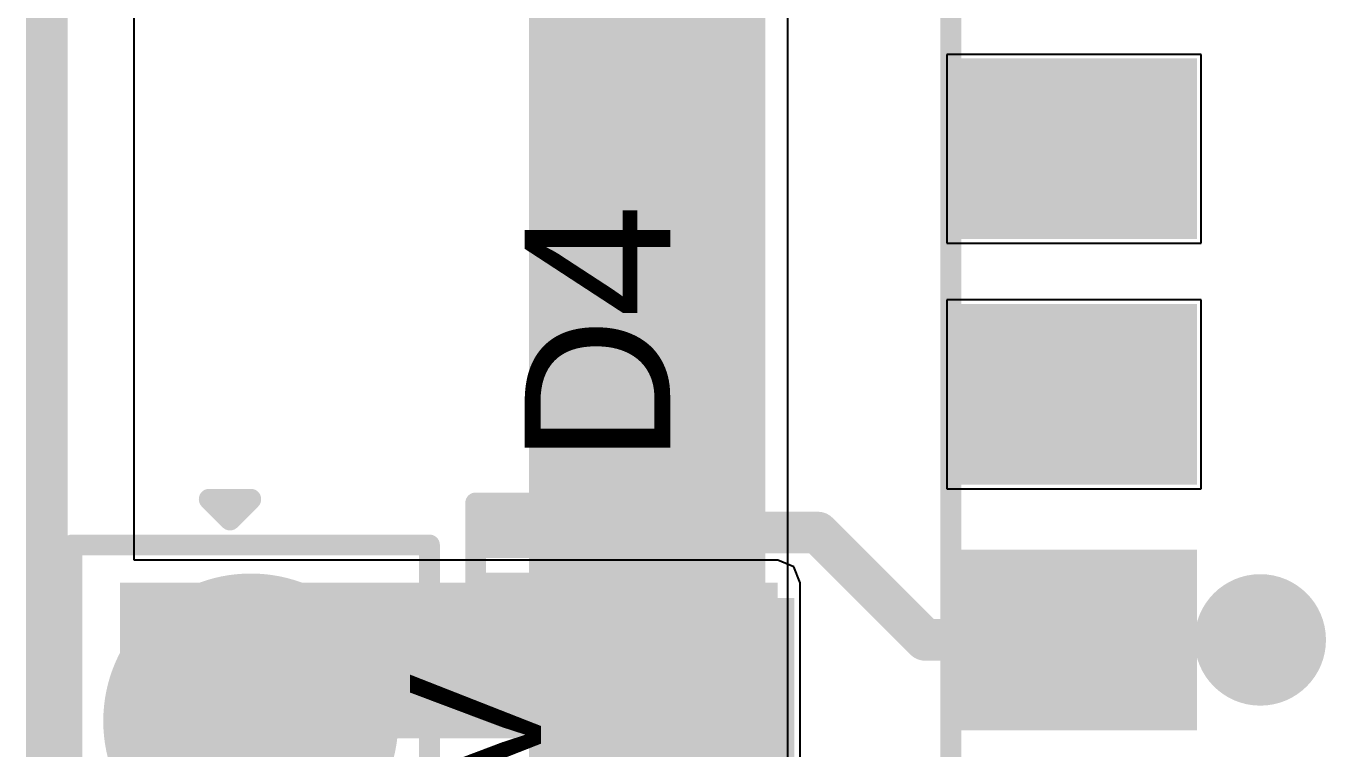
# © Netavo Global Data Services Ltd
# Model space of a CAD drawing. Header units: millimetres. Extents: x 0 to 1.61, y -0.14 to 2.35.
# Drawn here: x -0.005 to 0.3078, y 0.9928 to 1.1667 of the extents above; entities that cross this region are included whole.
import ezdxf

# ---------------------------------------------------------------- set-up
doc = ezdxf.new("R2010")
doc.units = ezdxf.units.MM
doc.header["$MEASUREMENT"] = 0
for name, color, linetype in [('BottomLayer', 5, 'Continuous'), ('BottomSolder', 6, 'Continuous'), ('Mechanical2', 216, 'Continuous'), ('TopLayer', 1, 'Continuous'), ('TopOverlay', 2, 'Continuous'), ('TopPaste', 8, 'Continuous'), ('TopSolder', 216, 'Continuous'), ('ViaHoleLayer', 16, 'Continuous')]:
    doc.layers.add(name, color=color, linetype=linetype)
doc.styles.add('Arial', font='arial.ttf', dxfattribs={"height": 0.2})

# ---------------------------------------------------------------- blocks, each defined once
blk = doc.blocks.new('SIM7500E_2')
at = {"layer": 'TopLayer'}
for points in [[(-0.02952755, -0.15944885), (0.02165355, -0.15944885), (0.02165355, -0.19488195), (-0.02952755, -0.19488195)], [(-0.02952755, -0.21850395), (0.02165355, -0.21850395), (0.02165355, -0.25393705), (-0.02952755, -0.25393705)], [(-0.02952755, -0.27755905), (0.02165355, -0.27755905), (0.02165355, -0.31299215), (-0.02952755, -0.31299215)]]:
    blk.add_hatch(color=1, dxfattribs=at).paths.add_polyline_path(points)
at = {"layer": 'TopPaste'}
for points in [[(-0.02952755, -0.15944885), (0.02165355, -0.15944885), (0.02165355, -0.19488195), (-0.02952755, -0.19488195)], [(-0.02952755, -0.21850395), (0.02165355, -0.21850395), (0.02165355, -0.25393705), (-0.02952755, -0.25393705)], [(-0.02952755, -0.27755905), (0.02165355, -0.27755905), (0.02165355, -0.31299215), (-0.02952755, -0.31299215)]]:
    blk.add_hatch(color=8, dxfattribs=at).paths.add_polyline_path(points)
at = {"layer": 'TopSolder'}
for points in [[(-0.03352755, -0.15544885), (0.02565355, -0.15544885), (0.02565355, -0.19888195), (-0.03352755, -0.19888195)], [(-0.03352755, -0.21450395), (0.02565355, -0.21450395), (0.02565355, -0.25793705), (-0.03352755, -0.25793705)], [(-0.03352755, -0.27355905), (0.02565355, -0.27355905), (0.02565355, -0.31699215), (-0.03352755, -0.31699215)]]:
    blk.add_hatch(color=216, dxfattribs=at).paths.add_polyline_path(points)
at = {"layer": 'TopOverlay', "const_width": 0.005}
blk.add_lwpolyline([(-0.0335591, -0.9463858), (-0.0335591, 0.1206142)], dxfattribs=at)
blk = doc.blocks.new('F____0603_9')
at = {"layer": 'TopLayer'}
for points in [[(-0.01377945, -0.01968505), (-0.05314955, -0.01968505), (-0.05314955, 0.01968505), (-0.01377945, 0.01968505)], [(0.05314965, -0.01968505), (0.01377955, -0.01968505), (0.01377955, 0.01968505), (0.05314965, 0.01968505)]]:
    blk.add_hatch(color=1, dxfattribs=at).paths.add_polyline_path(points)
at = {"layer": 'TopPaste'}
for points in [[(-0.01377945, -0.01968505), (-0.05314955, -0.01968505), (-0.05314955, 0.01968505), (-0.01377945, 0.01968505)], [(0.05314965, -0.01968505), (0.01377955, -0.01968505), (0.01377955, 0.01968505), (0.05314965, 0.01968505)]]:
    blk.add_hatch(color=8, dxfattribs=at).paths.add_polyline_path(points)
at = {"layer": 'TopSolder'}
for points in [[(-0.00977945, -0.02368505), (-0.05714955, -0.02368505), (-0.05714955, 0.02368505), (-0.00977945, 0.02368505)], [(0.05714965, -0.02368505), (0.00977955, -0.02368505), (0.00977955, 0.02368505), (0.05714965, 0.02368505)]]:
    blk.add_hatch(color=216, dxfattribs=at).paths.add_polyline_path(points)
at = {"layer": 'TopOverlay', "const_width": 0.005}
for points in [[(-0.01, 0.019), (0.01, 0.019)], [(-0.01, -0.019), (0.01, -0.019)]]:
    blk.add_lwpolyline(points, dxfattribs=at)
at = {"layer": 'TopOverlay'}
for points, const_width in [([(-0.01125, 0.019, 1), (-0.00875, 0.019, 1)], 0.0025), ([(0.00875, 0.019, 1), (0.01125, 0.019, 1)], 0.0025), ([(0.0067423, 0.0018093, 1), (0.0087107, 0.0018093, 1)], 0.0019685), ([(-0.0085964, -0.0001008, 1), (-0.006628, -0.0001008, 1)], 0.0019685), ([(-0.0009842, 0, 1), (0.0009842, 0, 1)], 0.0019685), ([(-0.0007058, 7.75e-05, 1), (0.0012626, 7.75e-05, 1)], 0.0019685), ([(-0.01125, -0.019, 1), (-0.00875, -0.019, 1)], 0.0025), ([(0.00875, -0.019, 1), (0.01125, -0.019, 1)], 0.0025)]:
    blk.add_lwpolyline(points, format="xyb", close=True, dxfattribs=dict(at, const_width=const_width))
at = {"layer": 'TopOverlay', "const_width": 0.003937}
for points in [[(-0.0076122, -0.0001008, -0.7701644861592916), (0, 0)], [(0.0077265, 0.0018093, -0.7841168953440486), (0.0002784, 7.75e-05)]]:
    blk.add_lwpolyline(points, format="xyb", dxfattribs=at)
blk = doc.blocks.new('DSN0603_2_11')
at = {"layer": 'TopLayer'}
for points in [[(-0.011811, 0.0047244), (-0.003937, 0.0047244), (-0.003937, -0.0047244), (-0.011811, -0.0047244)], [(0.003937, 0.0047244), (0.011811, 0.0047244), (0.011811, -0.0047244), (0.003937, -0.0047244)]]:
    blk.add_hatch(color=1, dxfattribs=at).paths.add_polyline_path(points)
at = {"layer": 'TopPaste'}
for points in [[(-0.011811, 0.0047244), (-0.003937, 0.0047244), (-0.003937, -0.0047244), (-0.011811, -0.0047244)], [(0.003937, 0.0047244), (0.011811, 0.0047244), (0.011811, -0.0047244), (0.003937, -0.0047244)]]:
    blk.add_hatch(color=8, dxfattribs=at).paths.add_polyline_path(points)
at = {"layer": 'TopSolder'}
for points in [[(-0.0139764, 0.0068898), (-0.0017716, 0.0068898), (-0.0017716, -0.0068898), (-0.0139764, -0.0068898)], [(0.0017716, 0.0068898), (0.0139764, 0.0068898), (0.0139764, -0.0068898), (0.0017716, -0.0068898)]]:
    blk.add_hatch(color=216, dxfattribs=at).paths.add_polyline_path(points)
at = {"layer": 'TopOverlay', "const_width": 0.005}
for points in [[(-0.015, 0.008), (0.015, 0.008)], [(-0.015, 0.008), (-0.015, -0.008)], [(0.015, 0.008), (0.015, -0.008)], [(-0.015, -0.008), (0.015, -0.008)]]:
    blk.add_lwpolyline(points, dxfattribs=at)
at = {"layer": 'TopOverlay', "const_width": 0.0025}
for points in [[(-0.01625, 0.008, 1), (-0.01375, 0.008, 1)], [(-0.01625, 0.008, 1), (-0.01375, 0.008, 1)], [(0.01375, 0.008, 1), (0.01625, 0.008, 1)], [(0.01375, 0.008, 1), (0.01625, 0.008, 1)], [(-0.01625, -0.008, 1), (-0.01375, -0.008, 1)], [(-0.01625, -0.008, 1), (-0.01375, -0.008, 1)], [(0.01375, -0.008, 1), (0.01625, -0.008, 1)], [(0.01375, -0.008, 1), (0.01625, -0.008, 1)]]:
    blk.add_lwpolyline(points, format="xyb", close=True, dxfattribs=at)
blk = doc.blocks.new('P____4_P___43')
at = {"layer": 'TopLayer'}
h = blk.add_hatch(color=1, dxfattribs=at)
edge = h.paths.add_edge_path()
edge.add_arc((-0.1476378, 0), 0.031496, 0, 360)
h = blk.add_hatch(color=1, dxfattribs=at)
edge = h.paths.add_edge_path()
edge.add_arc((-0.0492126, 0), 0.031496, 0, 360)
h = blk.add_hatch(color=1, dxfattribs=at)
edge = h.paths.add_edge_path()
edge.add_arc((0.0492126, 0), 0.031496, 0, 360)
h = blk.add_hatch(color=1, dxfattribs=at)
edge = h.paths.add_edge_path()
edge.add_arc((0.1476378, 0), 0.031496, 0, 360)
at = {"layer": 'TopPaste'}
h = blk.add_hatch(color=8, dxfattribs=at)
edge = h.paths.add_edge_path()
edge.add_arc((-0.1476378, 0), 0.031496, 0, 360)
h = blk.add_hatch(color=8, dxfattribs=at)
edge = h.paths.add_edge_path()
edge.add_arc((-0.0492126, 0), 0.031496, 0, 360)
h = blk.add_hatch(color=8, dxfattribs=at)
edge = h.paths.add_edge_path()
edge.add_arc((0.0492126, 0), 0.031496, 0, 360)
h = blk.add_hatch(color=8, dxfattribs=at)
edge = h.paths.add_edge_path()
edge.add_arc((0.1476378, 0), 0.031496, 0, 360)
at = {"layer": 'TopSolder'}
h = blk.add_hatch(color=216, dxfattribs=at)
edge = h.paths.add_edge_path()
edge.add_arc((-0.1476378, 0), 0.035496, 0, 360)
h = blk.add_hatch(color=216, dxfattribs=at)
edge = h.paths.add_edge_path()
edge.add_arc((-0.0492126, 0), 0.035496, 0, 360)
h = blk.add_hatch(color=216, dxfattribs=at)
edge = h.paths.add_edge_path()
edge.add_arc((0.0492126, 0), 0.035496, 0, 360)
h = blk.add_hatch(color=216, dxfattribs=at)
edge = h.paths.add_edge_path()
edge.add_arc((0.1476378, 0), 0.035496, 0, 360)
at = {"layer": 'TopOverlay', "const_width": 0.005}
for points in [[(-0.19, -0.043), (-0.19, 0.043)], [(0.19, 0.043), (-0.19, 0.043)], [(0.19, -0.043), (0.19, 0.043)], [(-0.201, -0.01), (-0.201, 0)], [(-0.196, -0.005), (-0.201, 0)], [(-0.201, -0.01), (-0.196, -0.005)], [(0.19, -0.043), (-0.19, -0.043)]]:
    blk.add_lwpolyline(points, dxfattribs=at)
at = {"layer": 'TopOverlay', "const_width": 0.0025}
for points in [[(-0.19125, 0.043, 1), (-0.18875, 0.043, 1)], [(-0.19125, 0.043, 1), (-0.18875, 0.043, 1)], [(0.18875, 0.043, 1), (0.19125, 0.043, 1)], [(0.18875, 0.043, 1), (0.19125, 0.043, 1)], [(-0.20225, 0, 1), (-0.19975, 0, 1)], [(-0.20225, 0, 1), (-0.19975, 0, 1)], [(-0.19725, -0.005, 1), (-0.19475, -0.005, 1)], [(-0.19725, -0.005, 1), (-0.19475, -0.005, 1)], [(-0.20225, -0.01, 1), (-0.19975, -0.01, 1)], [(-0.20225, -0.01, 1), (-0.19975, -0.01, 1)], [(-0.19125, -0.043, 1), (-0.18875, -0.043, 1)], [(-0.19125, -0.043, 1), (-0.18875, -0.043, 1)], [(0.18875, -0.043, 1), (0.19125, -0.043, 1)], [(0.18875, -0.043, 1), (0.19125, -0.043, 1)]]:
    blk.add_lwpolyline(points, format="xyb", close=True, dxfattribs=at)

msp = doc.modelspace()

# ---------------------------------------------------------------- hatches: boundary and pattern name
at = {"layer": 'BottomLayer'}
msp.add_hatch(color=5, dxfattribs=at).paths.add_polyline_path([(0.116, 0.9311441), (0.1728984, 0.9311441), (0.1728984, 1.3349999), (0.116, 1.3349999)])
h = msp.add_hatch(color=5, dxfattribs=at)
edge = h.paths.add_edge_path()
edge.add_arc((0.292, 1.019055), 0.011811, 0, 360)
at = {"layer": 'BottomSolder'}
h = msp.add_hatch(color=6, dxfattribs=at)
edge = h.paths.add_edge_path()
edge.add_arc((0.292, 1.019055), 0.015811, 0, 360)
at = {"layer": 'TopLayer'}
for points in [[(0.0175912, 0.9953535), (0.1758984, 0.9953535), (0.1758984, 1.0328109), (0.0175912, 1.0328109)], [(0.0175912, 0.9663467), (0.0805834, 0.9663467), (0.0805834, 1.0328109), (0.0175912, 1.0328109)], [(0.1365283, 0.9857794), (0.1758985, 0.9857794), (0.1758985, 1.032811), (0.1365283, 1.032811)]]:
    msp.add_hatch(color=1, dxfattribs=at).paths.add_polyline_path(points)
h = msp.add_hatch(color=1, dxfattribs=at)
edge = h.paths.add_edge_path()
edge.add_arc((0.292, 1.019055), 0.011811, 0, 360)
at = {"layer": 'TopSolder'}
h = msp.add_hatch(color=216, dxfattribs=at)
edge = h.paths.add_edge_path()
edge.add_arc((0.292, 1.019055), 0.015811, 0, 360)
at = {"layer": 'ViaHoleLayer'}
h = msp.add_hatch(color=16, dxfattribs=at)
edge = h.paths.add_edge_path()
edge.add_arc((0.292, 1.019055), 0.0059055, 0, 360)

# ---------------------------------------------------------------- linework, layer by layer
at = {"layer": 'BottomLayer'}
msp.add_line((0.1783105, 0.9865354), (0.1783105, 1.2293824), dxfattribs=at)
at = {"layer": 'BottomLayer', "const_width": 0.04}
msp.add_lwpolyline([(0.146, 0.9702923), (0.146, 1.2152622)], dxfattribs=at)
at = {"layer": 'Mechanical2', "const_width": 0.01}
msp.add_lwpolyline([(5e-07, 5e-07), (5e-07, 1.9544099)], dxfattribs=at)
at = {"layer": 'TopLayer'}
for p, q in [((0.0210171, 1.038223), (0.0210171, 1.2229029)), ((0.2777637, 1.1598817), (0.2165827, 1.1598817)), ((0.2165827, 1.1598817), (0.2165827, 1.1144487)), ((0.2777637, 1.1144487), (0.2777637, 1.1598817)), ((0.2165827, 1.1144487), (0.2777637, 1.1144487)), ((0.2777637, 1.1008266), (0.2165827, 1.1008266)), ((0.2165827, 1.1008266), (0.2165827, 1.0553936)), ((0.2777637, 1.0553936), (0.2777637, 1.1008266)), ((0.2165827, 1.0553936), (0.2777637, 1.0553936)), ((0.1758985, 1.038223), (0.0210171, 1.038223)), ((0.1797254, 1.0366379), (0.1758985, 1.038223)), ((0.1813105, 1.032811), (0.1797254, 1.0366379)), ((0.1813105, 0.9857794), (0.1813105, 1.032811))]:
    msp.add_line(p, q, dxfattribs=at)
at = {"layer": 'TopLayer', "const_width": 0.01}
for points in [[(0.1112134, 1.0448739), (0.1855511, 1.0448739)], [(0.1855511, 1.0448739), (0.21137, 1.019055)], [(0.21137, 1.019055), (0.2511102, 1.019055)]]:
    msp.add_lwpolyline(points, dxfattribs=at)
at = {"layer": 'TopLayer', "const_width": 0.005}
for points in [[(0.1087134, 1.0448739, 1), (0.1137134, 1.0448739, 1)], [(0.1830511, 1.0448739, 1), (0.1880511, 1.0448739, 1)], [(0.1830511, 1.0448739, 1), (0.1880511, 1.0448739, 1)], [(0.20887, 1.019055, 1), (0.21387, 1.019055, 1)], [(0.20887, 1.019055, 1), (0.21387, 1.019055, 1)], [(0.2486102, 1.019055, 1), (0.2536102, 1.019055, 1)]]:
    msp.add_lwpolyline(points, format="xyb", close=True, dxfattribs=at)

# ---------------------------------------------------------------- block references
msp.add_blockref('SIM7500E_2', (0.2511102, 1.3143306))
for name, p, rotation in [('P____4_P___43', (0.0490873, 0.8518871), 270), ('DSN0603_2_11', (0.1112134, 1.0369999), 90), ('F____0603_9', (0.1562134, 0.9719999), 90)]:
    msp.add_blockref(name, p, dxfattribs=dict(rotation=rotation))

# ---------------------------------------------------------------- texts
at = {"layer": 'TopOverlay', "style": 'Arial'}
for s, height, p in [('D4', 0.035, (0.1500063, 1.0612816)), ('5V', 0.0314961, (0.1189216, 0.9570879))]:
    msp.add_text(s, height=height, rotation=90, dxfattribs=at).set_placement(p)

doc.saveas('drawing.dxf')
